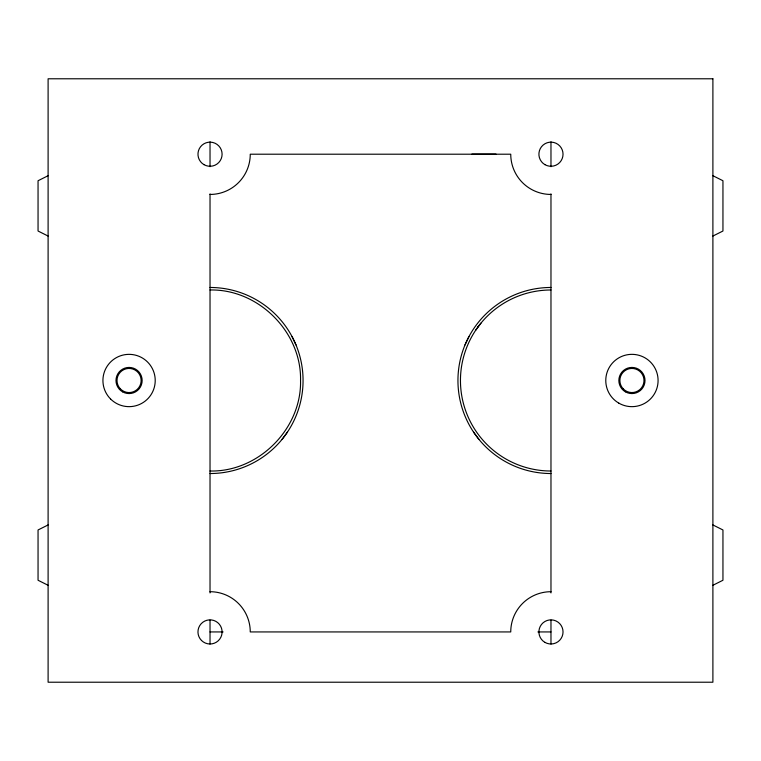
<?xml version="1.0" encoding="UTF-8"?>
<svg xmlns="http://www.w3.org/2000/svg" width="761" height="761" viewBox="0 0 761 761"><rect width="100%" height="100%" fill="white"/><g stroke="black" fill="none" stroke-linecap="round" stroke-linejoin="round"><path stroke-width="1.14" d="M465.019 344.895L468.928 336.647M281.941 439.516L287.382 432.181M475.711 330.217L481 323.073M48.105 175.705L38.05 180.738L38.05 231.021L48.105 236.053M48.105 524.938L38.05 529.97L38.05 580.253L48.105 585.285M712.895 236.053L722.95 231.021L722.95 180.738L712.895 175.705M712.895 585.285L722.95 580.253L722.95 529.97L712.895 524.938M210.026 471.011C258.407 472.134 301.66 428.871 300.547 380.5C301.66 332.129 258.407 288.866 210.026 289.989M471.887 154.112L496.02 154.112M210.026 631.934L223.097 631.934M537.903 631.934L550.974 631.934M473.618 432.181L479.059 439.516M292.072 336.647L295.981 344.895M550.974 141.822L550.974 166.688M550.974 193.922L550.974 592.924M550.974 620.11L550.974 644.053M477.556 326.878L477.556 327.725M210.026 141.822L210.026 166.688M210.026 193.922L210.026 592.924M210.026 620.11L210.026 644.053M210.026 194.445A40.228 40.228 0 0 0 250.255 154.207L510.745 154.207A40.228 40.228 0 0 0 550.974 194.445M210.026 591.706A40.228 40.228 0 0 1 250.255 631.934L510.745 631.934A40.228 40.228 0 0 1 550.974 591.706M210.026 287.468A93.032 93.032 0 0 1 303.059 380.5A93.032 93.032 0 0 1 210.026 473.532M550.974 473.532A93.032 93.032 0 0 1 457.941 380.5A93.032 93.032 0 0 1 550.974 287.468M550.974 471.011A90.511 90.511 0 0 1 460.453 380.5A90.511 90.511 0 0 1 550.974 289.989M712.895 78.783L48.105 78.783L48.105 682.217L712.895 682.217L712.895 78.783M544.933 642.379A12.071 12.071 0 0 0 563.035 631.934A12.071 12.071 0 0 0 544.933 621.48A12.071 12.071 0 0 0 544.933 642.379M203.996 164.661A12.071 12.071 0 0 0 222.098 154.207A12.071 12.071 0 0 0 203.996 143.762A12.071 12.071 0 0 0 203.996 164.661M544.933 164.661A12.071 12.071 0 0 0 563.035 154.207A12.071 12.071 0 0 0 544.933 143.762A12.071 12.071 0 0 0 544.933 164.661M201.494 640.467A12.071 12.071 0 0 0 221.689 635.055A12.071 12.071 0 0 0 206.906 620.272A12.071 12.071 0 0 0 201.494 640.467M122.531 391.82A13.07 13.07 0 0 0 142.145 380.5A13.07 13.07 0 0 0 122.531 369.18A13.07 13.07 0 0 0 122.531 391.82M625.39 391.82A13.07 13.07 0 0 0 645.005 380.5A13.07 13.07 0 0 0 625.39 369.18A13.07 13.07 0 0 0 625.39 391.82M110.583 398.992A26.15 26.15 0 0 0 154.331 387.263A26.15 26.15 0 0 0 122.302 355.244A26.15 26.15 0 0 0 110.583 398.992M618.855 403.149A26.15 26.15 0 0 0 658.084 380.5A26.15 26.15 0 0 0 618.855 357.851A26.15 26.15 0 0 0 618.855 403.149M120.533 389.033A12.071 12.071 0 0 0 140.728 383.62A12.071 12.071 0 0 0 125.946 368.847A12.071 12.071 0 0 0 120.533 389.033M623.402 389.033A12.071 12.071 0 0 0 643.587 383.62A12.071 12.071 0 0 0 628.805 368.847A12.071 12.071 0 0 0 623.402 389.033"/></g></svg>
